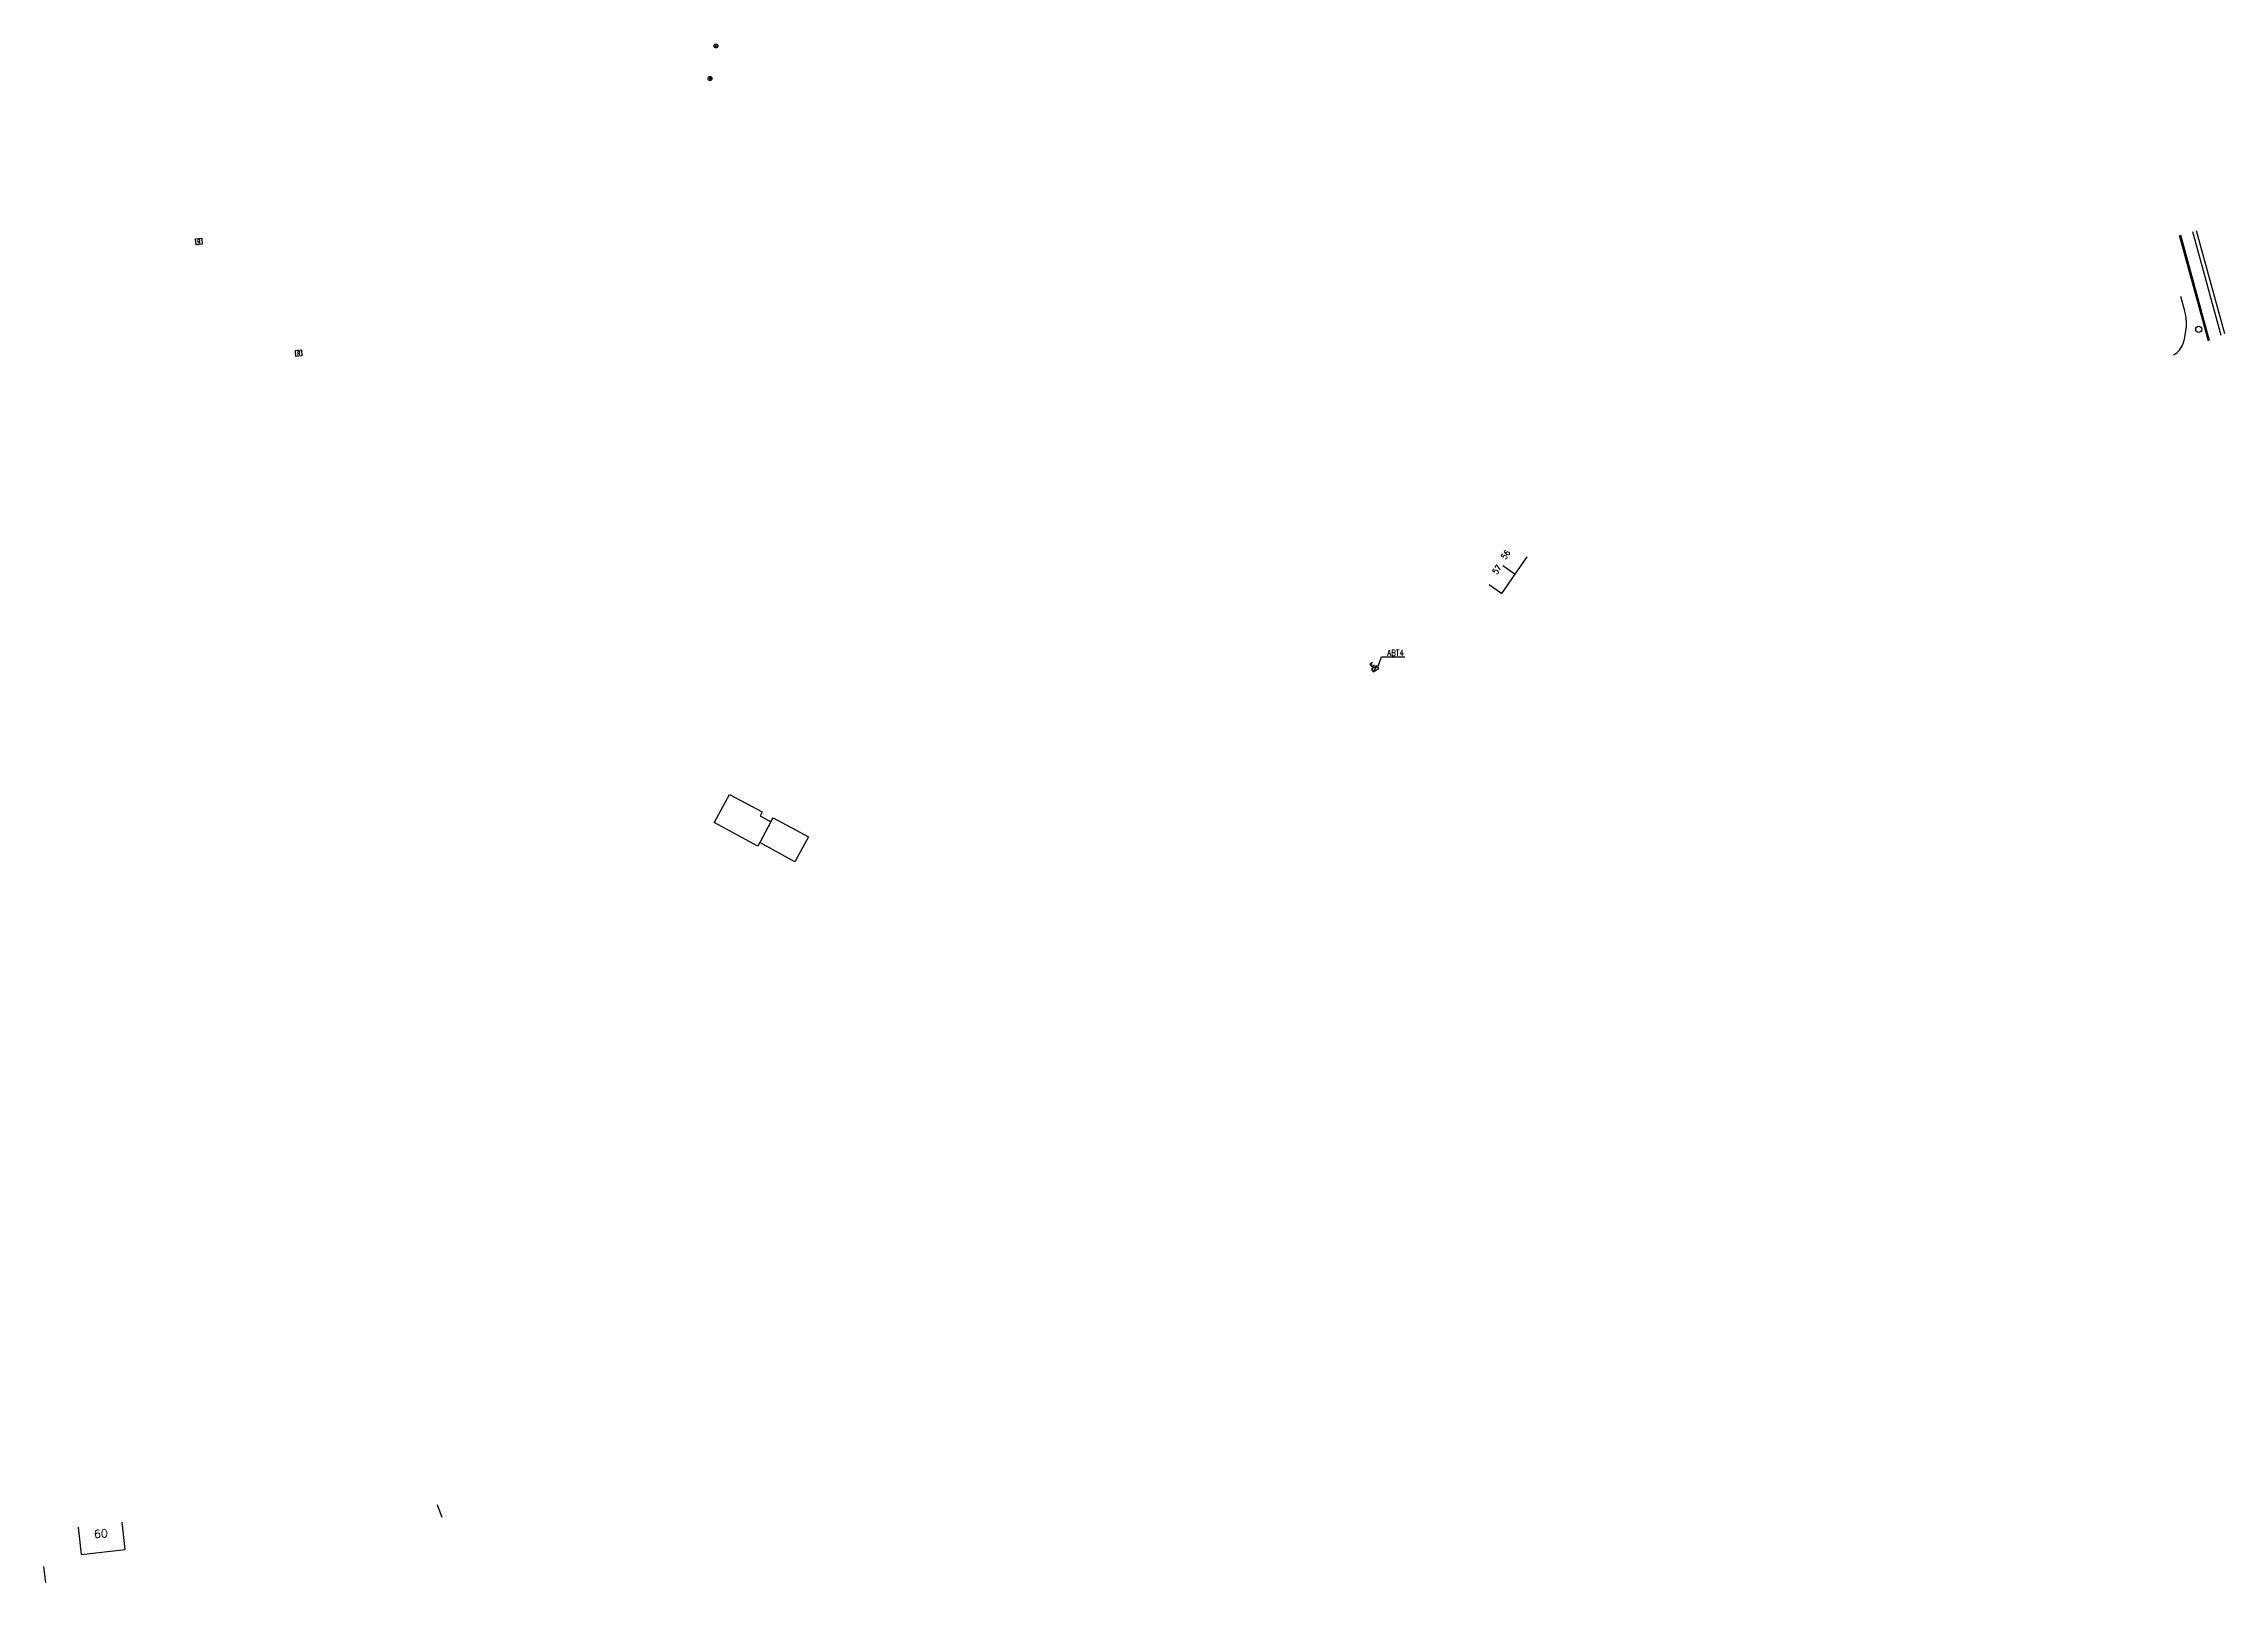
# Model space of a CAD drawing. Header units: millimetres. Extents: x 150036 to 150850, y 126015 to 126994.
# Drawn here: x 150036 to 150576, y 126613 to 126994 of the extents above; entities that cross this region are included whole.
import ezdxf
from ezdxf.enums import TextEntityAlignment as Align

# ---------------------------------------------------------------- set-up
doc = ezdxf.new("R2010")
doc.units = ezdxf.units.MM
doc.layers.get('0').update_dxf_attribs({"linetype": 'CONTINUOUS'})
for name, color, linetype in [('B_200', 7, 'CONTINUOUS'), ('bb01', 7, 'CONTINUOUS'), ('BB02', 7, 'CONTINUOUS'), ('BB06', 7, 'CONTINUOUS'), ('BR01', 252, 'CONTINUOUS'), ('BR06', 252, 'CONTINUOUS'), ('br12', 7, 'CONTINUOUS'), ('BR15', 252, 'CONTINUOUS'), ('W0100', 7, 'CONTINUOUS'), ('W0430', 7, 'CONTINUOUS'), ('W1102', 7, 'CONTINUOUS')]:
    doc.layers.add(name, color=color, linetype=linetype)
doc.styles.add('B_ROMANS', font='ROMANS.shx', dxfattribs={"width": 0.75})
doc.styles.add('M_ROMANS', font='ROMANS.shx', dxfattribs={"width": 0.75})
doc.styles.get("Standard").update_dxf_attribs({"font": 'romans.shx', "width": 0.85})
doc.dimstyles.get("Standard").update_dxf_attribs({"dimtxt": 1.5, "dimasz": 1.2, "dimexe": 0.625, "dimexo": 0.625, "dimgap": 0.25, "dimtad": 1, "dimdec": 1, "dimzin": 0, "dimdsep": 46, "dimtxsty": 'Standard', "dimcen": -0.5, "dimadec": 0, "dimazin": 0, "dimtfac": 1, "dimtdec": 1, "dimtmove": 0, "dimatfit": 3, "dimfxl": 0, "dimtolj": 1, "dimtzin": 0, "dimarcsym": 0})

# ---------------------------------------------------------------- blocks, each defined once
blk = doc.blocks.new('BR1501')
at = {"color": 0, "linetype": 'Continuous'}
blk.add_lwpolyline([(0.3, -0.15), (-0.3, -0.15), (-0.3, 0.15), (0.3, 0.15)], close=True, dxfattribs=at)
for points in [[(-0.1, 0.15), (-0.1, -0.15)], [(0.1, -0.15), (0.1, 0.15)]]:
    blk.add_lwpolyline(points, dxfattribs=at)
blk = doc.blocks.new('BR0601')
at = {"color": 0, "linetype": 'Continuous'}
blk.add_circle((0, 0), 0.75, dxfattribs=at)
blk = doc.blocks.new('BR1209')
at = {"color": 0, "linetype": 'Continuous', "flags": 128}
for points in [[(-0.5, 0), (0.5, 0)], [(0, 0.5), (0, -0.5)]]:
    blk.add_lwpolyline(points, dxfattribs=at)
at = {"color": 0, "linetype": 'Continuous'}
blk.add_circle((0, 0), 0.5, dxfattribs=at)
at = {"color": 0, "linetype": 'Continuous', "style": 'B_ROMANS', "width": 0.75}
blk.add_attdef('NUM', text='', height=1.2, dxfattribs=at).set_placement((0, 2), align=Align.MIDDLE)
at = {"color": 0, "linetype": 'Continuous', "style": 'B_ROMANS', "width": 0.75, "flags": 3}
for tag, p in [('DEF_LEG', (0, -10)), ('DEF_COUP', (0, -12.5)), ('DEF_TYPE', (0, -15))]:
    blk.add_attdef(tag, text='', height=1.2, dxfattribs=at).set_placement(p, align=Align.MIDDLE)
blk = doc.blocks.new('B_200_01')
at = {"color": 0, "linetype": 'Continuous', "flags": 128}
blk.add_lwpolyline([(-0.75, -0.75), (-0.75, 0.75), (0.75, 0.75), (0.75, -0.75)], close=True, dxfattribs=at)
at = {"color": 0, "linetype": 'Continuous', "style": 'M_ROMANS', "width": 0.75}
blk.add_text('R', height=0.9, dxfattribs=at).set_placement((0, 0), align=Align.MIDDLE)
at = {"color": 0, "linetype": 'Continuous', "style": 'M_ROMANS', "width": 0.75, "flags": 3}
for tag, p in [('DEF_LEG', (0, -5)), ('DEF_COUP', (0, -7.5)), ('DEF_TYPE', (0, -10))]:
    blk.add_attdef(tag, text='', height=1.2, dxfattribs=at).set_placement(p, align=Align.MIDDLE)
blk = doc.blocks.new('T430')
at = {"flags": 128}
for points in [[(0.8, 0.8), (-0.8, 0.8)], [(-0.8, 0.8), (-0.8, 0)], [(0.8, 0.8), (-0.8, 0)], [(-0.8, 0), (0.8, 0)], [(-0.4, 2.1), (0.4, 2.1)], [(-0.4, 2.1), (-0.4, 1.3)], [(-0.4, 1.7), (0, 1.7)], [(-0.4, 1.3), (0.4, 1.3)], [(0.8, 0), (0.8, 0.8)]]:
    blk.add_lwpolyline(points, dxfattribs=at)

msp = doc.modelspace()

# ---------------------------------------------------------------- linework, layer by layer
at = {"layer": 'bb01', "color": 252, "flags": 128}
for points in [[(150393.64, 126860.05), (150396.76, 126857.84), (150403.05, 126866.87)], [(150044.43, 126626.67), (150045.18, 126619.95), (150056.11, 126621.18), (150055.36, 126627.9)]]:
    msp.add_lwpolyline(points, dxfattribs=at)
at = {"layer": 'BB02', "color": 252, "flags": 128}
msp.add_lwpolyline([(150397, 126864.78), (150400.07, 126862.6)], dxfattribs=at)
at = {"layer": 'BR01', "flags": 128}
for points in [[(150564.39, 126946.49), (150571.54, 126920.4)], [(150564.68, 126946.57), (150571.82, 126920.52)], [(150567.67, 126947.39), (150574.7, 126921.75)], [(150568.58, 126947.64), (150575.57, 126922.15)]]:
    msp.add_lwpolyline(points, dxfattribs=at)
msp.add_lwpolyline([(150563, 126916.9, 0.196127), (150565.34, 126919.74, 0.152266), (150565.71, 126928.06), (150564.8, 126931.36)], format="xyb", dxfattribs=at)
at = {"layer": 'W0100', "color": 252, "flags": 128}
for points in [[(150201.89, 126801.18), (150205.67, 126808.1), (150213.69, 126803.78), (150213.21, 126802.75), (150215.89, 126801.31), (150216.41, 126802.32), (150225.22, 126797.58), (150221.81, 126791.43), (150213.11, 126796.15), (150212.61, 126795.23), (150201.85, 126801.11)], [(150215.89, 126801.31), (150213.11, 126796.15)]]:
    msp.add_lwpolyline(points, dxfattribs=at)
at = {"layer": 'W1102', "color": 252, "flags": 128}
for points in [[(150134.49, 126629.09), (150133.36, 126632.2)], [(150035.9, 126617), (150036.34, 126613.03)]]:
    msp.add_lwpolyline(points, dxfattribs=at)

# ---------------------------------------------------------------- block references
at = {"layer": 'B_200', "color": 252}
for p, rotation in [((150074.32, 126944.95), 4.206619147850523), ((150099.03, 126917.31), 3.752793506779197)]:
    msp.add_blockref('B_200_01', p, dxfattribs=dict(at, rotation=rotation))
at = {"layer": 'BR06'}
msp.add_blockref('BR0601', (150569.22, 126923.21), dxfattribs=at)
at = {"layer": 'br12', "color": 252}
for p, rotation in [((150202.26, 126993.35), 349.1644469479784), ((150200.81, 126985.3), 40.97978916104691)]:
    msp.add_blockref('BR1209', p, dxfattribs=dict(at, rotation=rotation))
at = {"layer": 'BR15', "yscale": -1, "rotation": 284.0443000005012}
msp.add_blockref('BR1501', (150570.62, 126924.34), dxfattribs=at)
at = {"layer": 'W0430', "rotation": 34.01289726566846}
msp.add_blockref('T430', (150365.62, 126838.84), dxfattribs=at)

# ---------------------------------------------------------------- texts
at = {"layer": 'BB06', "color": 252, "linetype": 'Continuous', "width": 0.85}
for s, rotation, p in [('56', 56.0463, (150397.71, 126867.44)), ('57', 57.4652, (150395.54, 126863.75))]:
    msp.add_text(s, height=1.5, rotation=rotation, dxfattribs=at).set_placement(p, align=Align.MIDDLE)
at = {"layer": 'BB06', "color": 252}
msp.add_text('60', height=2, rotation=4.9667, dxfattribs=at).set_placement((150050.06, 126625.09), align=Align.MIDDLE)
at = {"layer": 'W0430', "linetype": 'Continuous', "insert": (150368.4, 126842.4), "char_height": 1.5, "attachment_point": 7}
msp.add_mtext('ABT4', dxfattribs=at)

# ---------------------------------------------------------------- leaders
at = {"layer": 'W0430', "linetype": 'Continuous', "annotation_type": 0, "has_hookline": 1, "hookline_direction": 0, "text_width": 4.37}
msp.add_leader([(150366.06, 126839.62), (150366.95, 126842.15), (150368.15, 126842.15)], dimstyle='Standard', dxfattribs=at)

doc.saveas('drawing.dxf')
